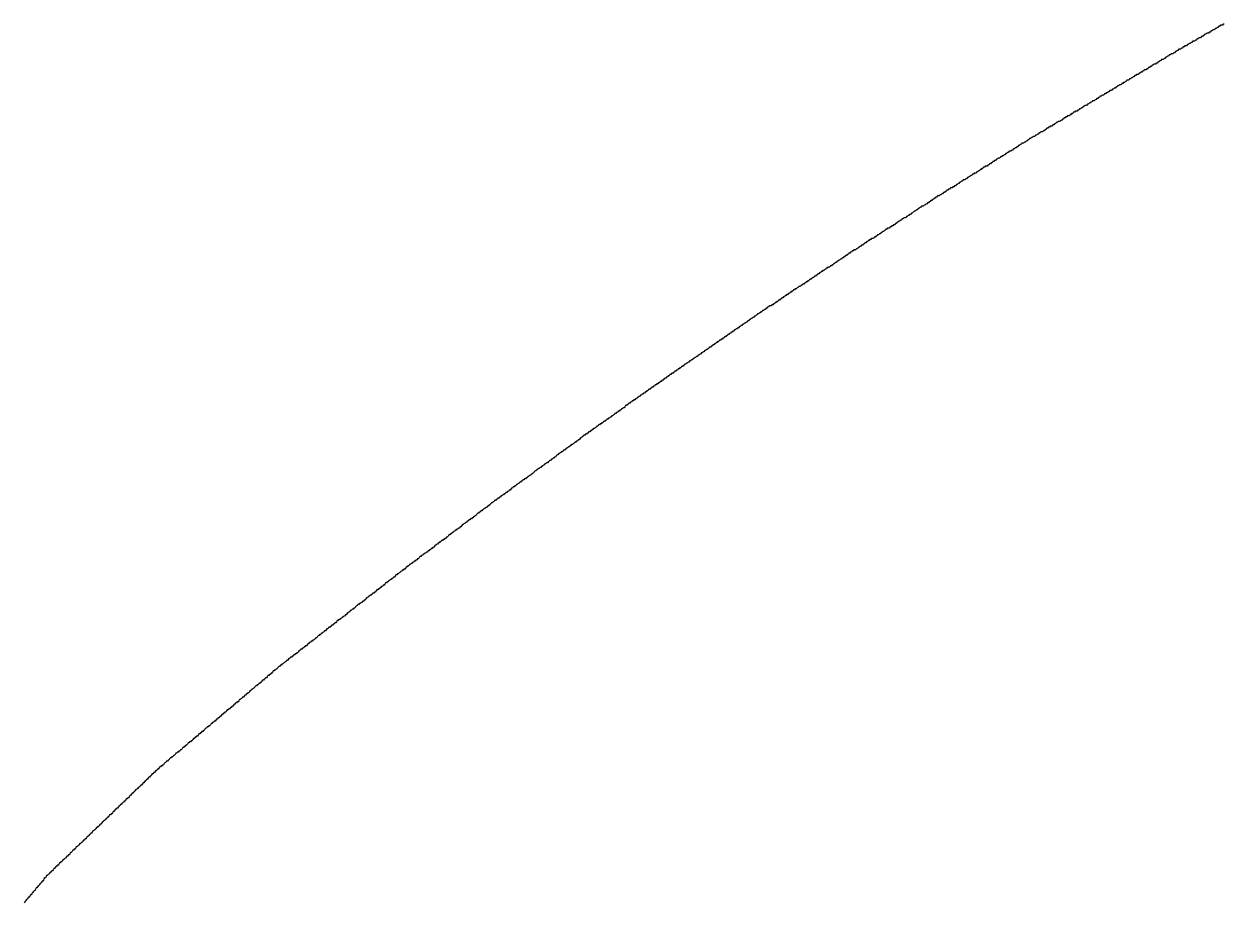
# Model space of a CAD drawing. Header units: millimetres. Extents: x 41 to 1041, y 1148 to 1248.
# Drawn here: x 68.26 to 78.84, y 1167.64 to 1175.39 of the extents above; entities that cross this region are included whole.
import ezdxf

# ---------------------------------------------------------------- set-up
doc = ezdxf.new("R2010")
doc.units = ezdxf.units.MM

msp = doc.modelspace()

# ---------------------------------------------------------------- linework, layer by layer
at = {"color": 3}
msp.add_polyline3d([(78.843, 1175.388, 0), (78.836, 1175.388, 0), (78.828, 1175.378, 0), (78.82, 1175.378, 0), (78.813, 1175.378, 0), (78.805, 1175.368, 0), (78.797, 1175.368, 0), (78.789, 1175.358, 0), (78.782, 1175.358, 0), (78.774, 1175.348, 0), (78.766, 1175.348, 0), (78.759, 1175.338, 0), (78.751, 1175.338, 0), (78.743, 1175.338, 0), (78.736, 1175.328, 0), (78.728, 1175.327, 0), (78.721, 1175.317, 0), (78.713, 1175.317, 0), (78.706, 1175.307, 0), (78.698, 1175.307, 0), (78.69, 1175.307, 0), (78.683, 1175.297, 0), (78.675, 1175.297, 0), (78.667, 1175.287, 0), (78.659, 1175.287, 0), (78.652, 1175.277, 0), (78.644, 1175.277, 0), (78.636, 1175.267, 0), (78.629, 1175.267, 0), (78.621, 1175.267, 0), (78.613, 1175.257, 0), (78.605, 1175.257, 0), (78.598, 1175.247, 0), (78.59, 1175.247, 0), (78.582, 1175.236, 0), (78.575, 1175.236, 0), (78.567, 1175.236, 0), (78.559, 1175.226, 0), (78.552, 1175.226, 0), (78.544, 1175.216, 0), (78.536, 1175.216, 0), (78.528, 1175.206, 0), (78.521, 1175.206, 0), (78.513, 1175.196, 0), (78.505, 1175.196, 0), (78.498, 1175.196, 0), (78.49, 1175.186, 0), (78.482, 1175.186, 0), (78.475, 1175.176, 0), (78.468, 1175.176, 0), (78.46, 1175.166, 0), (78.452, 1175.166, 0), (78.445, 1175.166, 0), (78.437, 1175.155, 0), (78.429, 1175.155, 0), (78.421, 1175.145, 0), (78.414, 1175.145, 0), (78.406, 1175.135, 0), (78.399, 1175.135, 0), (78.391, 1175.125, 0), (78.383, 1175.125, 0), (78.376, 1175.125, 0), (78.368, 1175.115, 0), (78.36, 1175.115, 0), (78.353, 1175.105, 0), (78.345, 1175.105, 0), (78.337, 1175.095, 0), (78.33, 1175.095, 0), (78.322, 1175.085, 0), (78.315, 1175.085, 0), (78.307, 1175.075, 0), (78.299, 1175.075, 0), (78.292, 1175.074, 0), (78.284, 1175.064, 0), (78.276, 1175.064, 0), (78.269, 1175.054, 0), (78.261, 1175.054, 0), (78.253, 1175.044, 0), (78.246, 1175.044, 0), (78.238, 1175.034, 0), (78.231, 1175.034, 0), (78.223, 1175.034, 0), (78.216, 1175.024, 0), (78.209, 1175.024, 0), (78.201, 1175.014, 0), (78.193, 1175.014, 0), (78.186, 1175.004, 0), (78.178, 1175.004, 0), (78.171, 1174.994, 0), (78.163, 1174.994, 0), (78.155, 1174.984, 0), (78.148, 1174.983, 0), (78.14, 1174.983, 0), (78.132, 1174.973, 0), (78.125, 1174.973, 0), (78.117, 1174.963, 0), (78.109, 1174.963, 0), (78.102, 1174.953, 0), (78.094, 1174.953, 0), (78.087, 1174.943, 0), (78.079, 1174.943, 0), (78.071, 1174.943, 0), (78.064, 1174.933, 0), (78.056, 1174.933, 0), (78.048, 1174.923, 0), (78.041, 1174.923, 0), (78.033, 1174.913, 0), (78.026, 1174.913, 0), (78.018, 1174.903, 0), (78.01, 1174.903, 0), (78.003, 1174.893, 0), (77.995, 1174.892, 0), (77.987, 1174.892, 0), (77.981, 1174.882, 0), (77.973, 1174.882, 0), (77.965, 1174.872, 0), (77.958, 1174.872, 0), (77.95, 1174.862, 0), (77.943, 1174.862, 0), (77.935, 1174.852, 0), (77.927, 1174.852, 0), (77.92, 1174.852, 0), (77.912, 1174.842, 0), (77.904, 1174.842, 0), (77.897, 1174.832, 0), (77.889, 1174.832, 0), (77.882, 1174.822, 0), (77.874, 1174.822, 0), (77.866, 1174.812, 0), (77.859, 1174.812, 0), (77.851, 1174.801, 0), (77.843, 1174.801, 0), (77.836, 1174.801, 0), (77.828, 1174.791, 0), (77.82, 1174.791, 0), (77.813, 1174.781, 0), (77.805, 1174.781, 0), (77.798, 1174.771, 0), (77.79, 1174.771, 0), (77.782, 1174.761, 0), (77.775, 1174.761, 0), (77.767, 1174.761, 0), (77.759, 1174.751, 0), (77.752, 1174.751, 0), (77.744, 1174.741, 0), (77.737, 1174.741, 0), (77.73, 1174.731, 0), (77.722, 1174.731, 0), (77.715, 1174.721, 0), (77.707, 1174.72, 0), (77.699, 1174.71, 0), (77.692, 1174.71, 0), (77.684, 1174.71, 0), (77.676, 1174.7, 0), (77.669, 1174.7, 0), (77.661, 1174.69, 0), (77.654, 1174.69, 0), (77.646, 1174.68, 0), (77.638, 1174.68, 0), (77.631, 1174.67, 0), (77.623, 1174.67, 0), (77.615, 1174.67, 0), (77.608, 1174.66, 0), (77.6, 1174.66, 0), (77.592, 1174.65, 0), (77.585, 1174.65, 0), (77.577, 1174.64, 0), (77.57, 1174.64, 0), (77.562, 1174.629, 0), (77.554, 1174.629, 0), (77.547, 1174.619, 0), (77.539, 1174.619, 0), (77.531, 1174.619, 0), (77.524, 1174.609, 0), (77.516, 1174.609, 0), (77.509, 1174.599, 0), (77.501, 1174.599, 0), (77.494, 1174.589, 0), (77.487, 1174.589, 0), (77.479, 1174.579, 0), (77.471, 1174.579, 0), (77.464, 1174.579, 0), (77.456, 1174.569, 0), (77.448, 1174.569, 0), (77.441, 1174.559, 0), (77.433, 1174.559, 0), (77.426, 1174.549, 0), (77.418, 1174.549, 0), (77.41, 1174.538, 0), (77.403, 1174.538, 0), (77.395, 1174.528, 0), (77.387, 1174.528, 0), (77.38, 1174.528, 0), (77.372, 1174.518, 0), (77.364, 1174.518, 0), (77.357, 1174.508, 0), (77.349, 1174.508, 0), (77.342, 1174.498, 0), (77.334, 1174.498, 0), (77.326, 1174.488, 0), (77.319, 1174.488, 0), (77.311, 1174.488, 0), (77.303, 1174.478, 0), (77.296, 1174.478, 0), (77.288, 1174.468, 0), (77.281, 1174.468, 0), (77.273, 1174.458, 0), (77.265, 1174.457, 0), (77.258, 1174.447, 0), (77.25, 1174.447, 0), (77.243, 1174.437, 0), (77.236, 1174.437, 0), (77.228, 1174.437, 0), (77.22, 1174.427, 0), (77.213, 1174.427, 0), (77.205, 1174.417, 0), (77.198, 1174.417, 0), (77.19, 1174.407, 0), (77.182, 1174.407, 0), (77.175, 1174.397, 0), (77.167, 1174.397, 0), (77.159, 1174.397, 0), (77.152, 1174.387, 0), (77.144, 1174.387, 0), (77.137, 1174.377, 0), (77.129, 1174.377, 0), (77.121, 1174.366, 0), (77.114, 1174.366, 0), (77.106, 1174.356, 0), (77.099, 1174.356, 0), (77.091, 1174.346, 0), (77.084, 1174.346, 0), (77.076, 1174.336, 0), (77.069, 1174.336, 0), (77.061, 1174.336, 0), (77.053, 1174.326, 0), (77.046, 1174.326, 0), (77.038, 1174.316, 0), (77.031, 1174.316, 0), (77.023, 1174.306, 0), (77.016, 1174.306, 0), (77.009, 1174.296, 0), (77.002, 1174.296, 0), (76.994, 1174.286, 0), (76.987, 1174.286, 0), (76.979, 1174.275, 0), (76.971, 1174.275, 0), (76.964, 1174.265, 0), (76.956, 1174.265, 0), (76.949, 1174.265, 0), (76.941, 1174.255, 0), (76.934, 1174.255, 0), (76.926, 1174.245, 0), (76.919, 1174.245, 0), (76.911, 1174.235, 0), (76.903, 1174.235, 0), (76.896, 1174.225, 0), (76.888, 1174.225, 0), (76.881, 1174.215, 0), (76.873, 1174.215, 0), (76.866, 1174.205, 0), (76.858, 1174.205, 0), (76.851, 1174.205, 0), (76.843, 1174.195, 0), (76.836, 1174.195, 0), (76.828, 1174.184, 0), (76.82, 1174.184, 0), (76.813, 1174.174, 0), (76.805, 1174.174, 0), (76.798, 1174.164, 0), (76.79, 1174.164, 0), (76.783, 1174.154, 0), (76.775, 1174.154, 0), (76.769, 1174.144, 0), (76.761, 1174.144, 0), (76.754, 1174.134, 0), (76.746, 1174.134, 0), (76.738, 1174.134, 0), (76.731, 1174.124, 0), (76.723, 1174.124, 0), (76.716, 1174.114, 0), (76.708, 1174.114, 0), (76.701, 1174.104, 0), (76.693, 1174.104, 0), (76.686, 1174.093, 0), (76.678, 1174.093, 0), (76.67, 1174.083, 0), (76.663, 1174.083, 0), (76.655, 1174.073, 0), (76.648, 1174.073, 0), (76.64, 1174.073, 0), (76.633, 1174.063, 0), (76.625, 1174.063, 0), (76.618, 1174.053, 0), (76.61, 1174.053, 0), (76.603, 1174.043, 0), (76.595, 1174.043, 0), (76.587, 1174.033, 0), (76.58, 1174.033, 0), (76.572, 1174.023, 0), (76.565, 1174.023, 0), (76.557, 1174.013, 0), (76.55, 1174.013, 0), (76.542, 1174.013, 0), (76.535, 1174.002, 0), (76.527, 1174.002, 0), (76.52, 1173.992, 0), (76.513, 1173.992, 0), (76.505, 1173.982, 0), (76.498, 1173.982, 0), (76.49, 1173.972, 0), (76.483, 1173.972, 0), (76.475, 1173.962, 0), (76.468, 1173.962, 0), (76.46, 1173.952, 0), (76.453, 1173.952, 0), (76.445, 1173.942, 0), (76.437, 1173.942, 0), (76.43, 1173.942, 0), (76.422, 1173.932, 0), (76.415, 1173.932, 0), (76.407, 1173.922, 0), (76.4, 1173.922, 0), (76.392, 1173.911, 0), (76.385, 1173.911, 0), (76.377, 1173.901, 0), (76.369, 1173.901, 0), (76.362, 1173.891, 0), (76.354, 1173.891, 0), (76.347, 1173.881, 0), (76.339, 1173.881, 0), (76.332, 1173.871, 0), (76.324, 1173.871, 0), (76.317, 1173.871, 0), (76.309, 1173.861, 0), (76.302, 1173.861, 0), (76.295, 1173.851, 0), (76.288, 1173.851, 0), (76.28, 1173.841, 0), (76.273, 1173.841, 0), (76.266, 1173.831, 0), (76.258, 1173.831, 0), (76.251, 1173.821, 0), (76.243, 1173.82, 0), (76.236, 1173.81, 0), (76.228, 1173.81, 0), (76.221, 1173.8, 0), (76.213, 1173.8, 0), (76.206, 1173.79, 0), (76.198, 1173.79, 0), (76.191, 1173.78, 0), (76.183, 1173.78, 0), (76.176, 1173.78, 0), (76.168, 1173.77, 0), (76.161, 1173.77, 0), (76.153, 1173.76, 0), (76.146, 1173.76, 0), (76.138, 1173.75, 0), (76.131, 1173.75, 0), (76.123, 1173.74, 0), (76.116, 1173.74, 0), (76.108, 1173.73, 0), (76.101, 1173.729, 0), (76.093, 1173.719, 0), (76.086, 1173.719, 0), (76.078, 1173.709, 0), (76.071, 1173.709, 0), (76.065, 1173.699, 0), (76.057, 1173.699, 0), (76.05, 1173.689, 0), (76.042, 1173.689, 0), (76.035, 1173.679, 0), (76.027, 1173.679, 0), (76.02, 1173.679, 0), (76.012, 1173.669, 0), (76.005, 1173.669, 0), (75.997, 1173.659, 0), (75.99, 1173.659, 0), (75.982, 1173.649, 0), (75.975, 1173.649, 0), (75.967, 1173.639, 0), (75.96, 1173.639, 0), (75.952, 1173.628, 0), (75.945, 1173.628, 0), (75.937, 1173.618, 0), (75.93, 1173.618, 0), (75.922, 1173.608, 0), (75.915, 1173.608, 0), (75.907, 1173.598, 0), (75.9, 1173.598, 0), (75.892, 1173.588, 0), (75.885, 1173.588, 0), (75.877, 1173.588, 0), (75.87, 1173.578, 0), (75.862, 1173.578, 0), (75.855, 1173.568, 0), (75.848, 1173.568, 0), (75.841, 1173.558, 0), (75.834, 1173.558, 0), (75.826, 1173.548, 0), (75.819, 1173.548, 0), (75.811, 1173.537, 0), (75.804, 1173.537, 0), (75.796, 1173.527, 0), (75.789, 1173.527, 0), (75.781, 1173.517, 0), (75.774, 1173.517, 0), (75.766, 1173.507, 0), (75.759, 1173.507, 0), (75.751, 1173.497, 0), (75.744, 1173.497, 0), (75.736, 1173.497, 0), (75.729, 1173.487, 0), (75.721, 1173.487, 0), (75.714, 1173.477, 0), (75.706, 1173.477, 0), (75.699, 1173.467, 0), (75.691, 1173.467, 0), (75.684, 1173.457, 0), (75.676, 1173.457, 0), (75.669, 1173.447, 0), (75.661, 1173.446, 0), (75.654, 1173.436, 0), (75.646, 1173.436, 0), (75.639, 1173.426, 0), (75.632, 1173.426, 0), (75.624, 1173.416, 0), (75.617, 1173.416, 0), (75.61, 1173.406, 0), (75.603, 1173.406, 0), (75.595, 1173.396, 0), (75.588, 1173.396, 0), (75.58, 1173.396, 0), (75.573, 1173.386, 0), (75.565, 1173.386, 0), (75.558, 1173.376, 0), (75.55, 1173.376, 0), (75.543, 1173.366, 0), (75.536, 1173.366, 0), (75.528, 1173.356, 0), (75.521, 1173.356, 0), (75.513, 1173.345, 0), (75.506, 1173.345, 0), (75.498, 1173.335, 0), (75.491, 1173.335, 0), (75.484, 1173.325, 0), (75.476, 1173.325, 0), (75.469, 1173.315, 0), (75.461, 1173.315, 0), (75.454, 1173.305, 0), (75.447, 1173.305, 0), (75.439, 1173.295, 0), (75.432, 1173.295, 0), (75.424, 1173.285, 0), (75.417, 1173.285, 0), (75.41, 1173.275, 0), (75.402, 1173.275, 0), (75.396, 1173.265, 0), (75.388, 1173.265, 0), (75.381, 1173.255, 0), (75.373, 1173.254, 0), (75.366, 1173.244, 0), (75.359, 1173.244, 0), (75.351, 1173.244, 0), (75.344, 1173.234, 0), (75.336, 1173.234, 0), (75.329, 1173.224, 0), (75.322, 1173.224, 0), (75.314, 1173.214, 0), (75.307, 1173.214, 0), (75.299, 1173.204, 0), (75.292, 1173.204, 0), (75.284, 1173.194, 0), (75.277, 1173.194, 0), (75.27, 1173.184, 0), (75.262, 1173.184, 0), (75.255, 1173.174, 0), (75.247, 1173.174, 0), (75.24, 1173.164, 0), (75.233, 1173.164, 0), (75.225, 1173.153, 0), (75.218, 1173.153, 0), (75.21, 1173.143, 0), (75.203, 1173.143, 0), (75.196, 1173.133, 0), (75.188, 1173.133, 0), (75.181, 1173.123, 0), (75.173, 1173.123, 0), (75.167, 1173.113, 0), (75.159, 1173.113, 0), (75.152, 1173.103, 0), (75.145, 1173.103, 0), (75.137, 1173.093, 0), (75.13, 1173.093, 0), (75.122, 1173.083, 0), (75.115, 1173.083, 0), (75.108, 1173.073, 0), (75.1, 1173.073, 0), (75.093, 1173.073, 0), (75.085, 1173.063, 0), (75.078, 1173.062, 0), (75.071, 1173.052, 0), (75.063, 1173.052, 0), (75.056, 1173.042, 0), (75.048, 1173.042, 0), (75.041, 1173.032, 0), (75.033, 1173.032, 0), (75.026, 1173.022, 0), (75.019, 1173.022, 0), (75.011, 1173.012, 0), (75.004, 1173.012, 0), (74.996, 1173.002, 0), (74.989, 1173.002, 0), (74.982, 1172.992, 0), (74.974, 1172.992, 0), (74.967, 1172.982, 0), (74.959, 1172.982, 0), (74.953, 1172.972, 0), (74.945, 1172.972, 0), (74.938, 1172.962, 0), (74.931, 1172.961, 0), (74.923, 1172.951, 0), (74.916, 1172.951, 0), (74.908, 1172.941, 0), (74.901, 1172.941, 0), (74.894, 1172.931, 0), (74.886, 1172.931, 0), (74.879, 1172.921, 0), (74.871, 1172.921, 0), (74.864, 1172.911, 0), (74.857, 1172.911, 0), (74.849, 1172.901, 0), (74.842, 1172.901, 0), (74.834, 1172.901, 0), (74.827, 1172.891, 0), (74.819, 1172.891, 0), (74.812, 1172.881, 0), (74.805, 1172.881, 0), (74.797, 1172.871, 0), (74.79, 1172.871, 0), (74.782, 1172.86, 0), (74.775, 1172.86, 0), (74.768, 1172.85, 0), (74.76, 1172.85, 0), (74.753, 1172.84, 0), (74.746, 1172.84, 0), (74.738, 1172.83, 0), (74.731, 1172.83, 0), (74.725, 1172.82, 0), (74.717, 1172.82, 0), (74.71, 1172.81, 0), (74.703, 1172.81, 0), (74.695, 1172.8, 0), (74.688, 1172.8, 0), (74.681, 1172.79, 0), (74.673, 1172.79, 0), (74.666, 1172.78, 0), (74.659, 1172.78, 0), (74.651, 1172.77, 0), (74.644, 1172.77, 0), (74.637, 1172.759, 0), (74.629, 1172.759, 0), (74.622, 1172.749, 0), (74.615, 1172.749, 0), (74.607, 1172.739, 0), (74.6, 1172.739, 0), (74.593, 1172.729, 0), (74.585, 1172.729, 0), (74.578, 1172.719, 0), (74.571, 1172.719, 0), (74.563, 1172.709, 0), (74.556, 1172.709, 0), (74.549, 1172.699, 0), (74.541, 1172.699, 0), (74.534, 1172.689, 0), (74.527, 1172.689, 0), (74.519, 1172.679, 0), (74.512, 1172.679, 0), (74.506, 1172.669, 0), (74.498, 1172.669, 0), (74.491, 1172.658, 0), (74.484, 1172.658, 0), (74.476, 1172.648, 0), (74.469, 1172.648, 0), (74.462, 1172.638, 0), (74.454, 1172.638, 0), (74.447, 1172.628, 0), (74.44, 1172.628, 0), (74.432, 1172.618, 0), (74.425, 1172.618, 0), (74.418, 1172.608, 0), (74.41, 1172.608, 0), (74.403, 1172.598, 0), (74.396, 1172.598, 0), (74.388, 1172.588, 0), (74.381, 1172.588, 0), (74.373, 1172.578, 0), (74.366, 1172.578, 0), (74.359, 1172.568, 0), (74.351, 1172.568, 0), (74.344, 1172.557, 0), (74.337, 1172.557, 0), (74.329, 1172.547, 0), (74.322, 1172.547, 0), (74.315, 1172.537, 0), (74.307, 1172.537, 0), (74.301, 1172.527, 0), (74.294, 1172.527, 0), (74.286, 1172.517, 0), (74.279, 1172.517, 0), (74.272, 1172.507, 0), (74.264, 1172.507, 0), (74.257, 1172.497, 0), (74.25, 1172.497, 0), (74.242, 1172.487, 0), (74.235, 1172.487, 0), (74.228, 1172.477, 0), (74.22, 1172.477, 0), (74.213, 1172.467, 0), (74.206, 1172.467, 0), (74.198, 1172.456, 0), (74.191, 1172.456, 0), (74.184, 1172.446, 0), (74.176, 1172.446, 0), (74.169, 1172.436, 0), (74.162, 1172.436, 0), (74.154, 1172.426, 0), (74.147, 1172.426, 0), (74.14, 1172.416, 0), (74.132, 1172.416, 0), (74.125, 1172.406, 0), (74.118, 1172.406, 0), (74.11, 1172.396, 0), (74.103, 1172.396, 0), (74.096, 1172.386, 0), (74.088, 1172.386, 0), (74.082, 1172.376, 0), (74.075, 1172.376, 0), (74.067, 1172.366, 0), (74.06, 1172.366, 0), (74.053, 1172.355, 0), (74.045, 1172.355, 0), (74.038, 1172.345, 0), (74.031, 1172.345, 0), (74.023, 1172.335, 0), (74.016, 1172.335, 0), (74.009, 1172.325, 0), (74.001, 1172.325, 0), (73.994, 1172.315, 0), (73.987, 1172.315, 0), (73.979, 1172.305, 0), (73.972, 1172.305, 0), (73.965, 1172.295, 0), (73.958, 1172.295, 0), (73.95, 1172.285, 0), (73.943, 1172.285, 0), (73.936, 1172.275, 0), (73.929, 1172.275, 0), (73.921, 1172.265, 0), (73.914, 1172.265, 0), (73.907, 1172.254, 0), (73.9, 1172.254, 0), (73.892, 1172.244, 0), (73.885, 1172.244, 0), (73.879, 1172.234, 0), (73.872, 1172.234, 0), (73.864, 1172.224, 0), (73.857, 1172.224, 0), (73.85, 1172.214, 0), (73.842, 1172.214, 0), (73.835, 1172.204, 0), (73.828, 1172.204, 0), (73.821, 1172.194, 0), (73.813, 1172.194, 0), (73.806, 1172.184, 0), (73.799, 1172.184, 0), (73.792, 1172.174, 0), (73.784, 1172.174, 0), (73.777, 1172.164, 0), (73.77, 1172.164, 0), (73.763, 1172.153, 0), (73.755, 1172.153, 0), (73.748, 1172.143, 0), (73.741, 1172.143, 0), (73.734, 1172.133, 0), (73.726, 1172.133, 0), (73.719, 1172.123, 0), (73.712, 1172.123, 0), (73.704, 1172.113, 0), (73.697, 1172.113, 0), (73.69, 1172.103, 0), (73.683, 1172.103, 0), (73.675, 1172.093, 0), (73.668, 1172.093, 0), (73.662, 1172.083, 0), (73.655, 1172.083, 0), (73.647, 1172.073, 0), (73.64, 1172.073, 0), (73.633, 1172.063, 0), (73.626, 1172.063, 0), (73.618, 1172.052, 0), (73.611, 1172.052, 0), (73.604, 1172.042, 0), (73.596, 1172.042, 0), (73.589, 1172.032, 0), (73.582, 1172.032, 0), (73.575, 1172.022, 0), (73.567, 1172.022, 0), (73.56, 1172.012, 0), (73.553, 1172.002, 0), (73.546, 1172.002, 0), (73.538, 1171.992, 0), (73.531, 1171.992, 0), (73.524, 1171.982, 0), (73.517, 1171.982, 0), (73.509, 1171.972, 0), (73.502, 1171.972, 0), (73.495, 1171.962, 0), (73.488, 1171.962, 0), (73.48, 1171.952, 0), (73.473, 1171.951, 0), (73.467, 1171.941, 0), (73.459, 1171.941, 0), (73.452, 1171.931, 0), (73.445, 1171.931, 0), (73.438, 1171.921, 0), (73.43, 1171.921, 0), (73.423, 1171.911, 0), (73.416, 1171.911, 0), (73.409, 1171.901, 0), (73.401, 1171.901, 0), (73.394, 1171.891, 0), (73.387, 1171.891, 0), (73.38, 1171.881, 0), (73.372, 1171.881, 0), (73.365, 1171.871, 0), (73.358, 1171.871, 0), (73.35, 1171.861, 0), (73.343, 1171.861, 0), (73.336, 1171.851, 0), (73.329, 1171.851, 0), (73.321, 1171.84, 0), (73.314, 1171.84, 0), (73.307, 1171.83, 0), (73.3, 1171.83, 0), (73.292, 1171.82, 0), (73.285, 1171.82, 0), (73.278, 1171.81, 0), (73.271, 1171.81, 0), (73.263, 1171.8, 0), (73.256, 1171.8, 0), (73.25, 1171.79, 0), (73.243, 1171.79, 0), (73.235, 1171.78, 0), (73.228, 1171.78, 0), (73.221, 1171.77, 0), (73.214, 1171.77, 0), (73.206, 1171.76, 0), (73.199, 1171.76, 0), (73.192, 1171.75, 0), (73.185, 1171.75, 0), (73.178, 1171.739, 0), (73.17, 1171.739, 0), (73.163, 1171.729, 0), (73.156, 1171.719, 0), (73.149, 1171.719, 0), (73.142, 1171.709, 0), (73.134, 1171.709, 0), (73.127, 1171.699, 0), (73.12, 1171.699, 0), (73.113, 1171.689, 0), (73.106, 1171.689, 0), (73.098, 1171.679, 0), (73.091, 1171.679, 0), (73.084, 1171.669, 0), (73.077, 1171.669, 0), (73.07, 1171.659, 0), (73.063, 1171.659, 0), (73.055, 1171.649, 0), (73.048, 1171.649, 0), (73.042, 1171.639, 0), (73.035, 1171.638, 0), (73.028, 1171.628, 0), (73.02, 1171.628, 0), (73.013, 1171.618, 0), (73.006, 1171.618, 0), (72.999, 1171.608, 0), (72.992, 1171.608, 0), (72.984, 1171.598, 0), (72.977, 1171.598, 0), (72.97, 1171.588, 0), (72.963, 1171.588, 0), (72.956, 1171.578, 0), (72.948, 1171.568, 0), (72.941, 1171.568, 0), (72.934, 1171.558, 0), (72.927, 1171.558, 0), (72.92, 1171.548, 0), (72.913, 1171.548, 0), (72.905, 1171.538, 0), (72.898, 1171.538, 0), (72.891, 1171.528, 0), (72.884, 1171.527, 0), (72.877, 1171.517, 0), (72.869, 1171.517, 0), (72.862, 1171.507, 0), (72.855, 1171.507, 0), (72.849, 1171.497, 0), (72.842, 1171.497, 0), (72.834, 1171.487, 0), (72.827, 1171.487, 0), (72.82, 1171.477, 0), (72.813, 1171.477, 0), (72.806, 1171.467, 0), (72.798, 1171.467, 0), (72.791, 1171.457, 0), (72.784, 1171.457, 0), (72.777, 1171.447, 0), (72.77, 1171.447, 0), (72.762, 1171.437, 0), (72.755, 1171.427, 0), (72.748, 1171.427, 0), (72.741, 1171.416, 0), (72.734, 1171.416, 0), (72.727, 1171.406, 0), (72.719, 1171.406, 0), (72.712, 1171.396, 0), (72.705, 1171.396, 0), (72.698, 1171.386, 0), (72.691, 1171.386, 0), (72.683, 1171.376, 0), (72.676, 1171.376, 0), (72.669, 1171.366, 0), (72.662, 1171.366, 0), (72.655, 1171.356, 0), (72.647, 1171.356, 0), (72.641, 1171.346, 0), (72.634, 1171.346, 0), (72.627, 1171.336, 0), (72.62, 1171.336, 0), (72.612, 1171.326, 0), (72.605, 1171.326, 0), (72.598, 1171.315, 0), (72.591, 1171.315, 0), (72.584, 1171.305, 0), (72.576, 1171.305, 0), (72.569, 1171.295, 0), (72.562, 1171.295, 0), (72.555, 1171.285, 0), (72.548, 1171.275, 0), (72.541, 1171.275, 0), (72.533, 1171.265, 0), (72.526, 1171.265, 0), (72.519, 1171.255, 0), (72.512, 1171.255, 0), (72.505, 1171.245, 0), (72.497, 1171.245, 0), (72.49, 1171.235, 0), (72.483, 1171.235, 0), (72.476, 1171.225, 0), (72.469, 1171.225, 0), (72.461, 1171.215, 0), (72.454, 1171.215, 0), (72.448, 1171.204, 0), (72.441, 1171.204, 0), (72.434, 1171.194, 0), (72.426, 1171.194, 0), (72.419, 1171.184, 0), (72.412, 1171.184, 0), (72.405, 1171.174, 0), (72.398, 1171.174, 0), (72.391, 1171.164, 0), (72.384, 1171.164, 0), (72.376, 1171.154, 0), (72.369, 1171.144, 0), (72.362, 1171.144, 0), (72.355, 1171.134, 0), (72.348, 1171.134, 0), (72.341, 1171.124, 0), (72.334, 1171.124, 0), (72.327, 1171.114, 0), (72.32, 1171.114, 0), (72.312, 1171.104, 0), (72.305, 1171.103, 0), (72.298, 1171.093, 0), (72.291, 1171.093, 0), (72.284, 1171.083, 0), (72.277, 1171.083, 0), (72.27, 1171.073, 0), (72.263, 1171.073, 0), (72.256, 1171.063, 0), (72.249, 1171.053, 0), (72.242, 1171.053, 0), (72.235, 1171.043, 0), (72.228, 1171.043, 0), (72.221, 1171.033, 0), (72.214, 1171.033, 0), (72.207, 1171.023, 0), (72.2, 1171.023, 0), (72.193, 1171.013, 0), (72.185, 1171.013, 0), (72.178, 1171.003, 0), (72.171, 1171.003, 0), (72.164, 1170.993, 0), (72.157, 1170.992, 0), (72.15, 1170.982, 0), (72.143, 1170.982, 0), (72.136, 1170.972, 0), (72.129, 1170.972, 0), (72.121, 1170.962, 0), (72.114, 1170.952, 0), (72.107, 1170.952, 0), (72.1, 1170.942, 0), (72.093, 1170.942, 0), (72.086, 1170.932, 0), (72.079, 1170.932, 0), (72.072, 1170.922, 0), (72.065, 1170.922, 0), (72.058, 1170.912, 0), (72.051, 1170.912, 0), (72.044, 1170.902, 0), (72.037, 1170.902, 0), (72.03, 1170.892, 0), (72.023, 1170.892, 0), (72.016, 1170.882, 0), (72.009, 1170.881, 0), (72.002, 1170.871, 0), (71.994, 1170.861, 0), (71.987, 1170.861, 0), (71.98, 1170.851, 0), (71.973, 1170.851, 0), (71.966, 1170.841, 0), (71.959, 1170.841, 0), (71.952, 1170.831, 0), (71.945, 1170.831, 0), (71.937, 1170.821, 0), (71.93, 1170.821, 0), (71.923, 1170.811, 0), (71.916, 1170.811, 0), (71.909, 1170.801, 0), (71.902, 1170.801, 0), (71.895, 1170.791, 0), (71.888, 1170.791, 0), (71.881, 1170.781, 0), (71.873, 1170.771, 0), (71.866, 1170.77, 0), (71.86, 1170.76, 0), (71.853, 1170.76, 0), (71.846, 1170.75, 0), (71.839, 1170.75, 0), (71.832, 1170.74, 0), (71.825, 1170.74, 0), (71.818, 1170.73, 0), (71.81, 1170.73, 0), (71.803, 1170.72, 0), (71.796, 1170.72, 0), (71.789, 1170.71, 0), (71.782, 1170.71, 0), (71.775, 1170.7, 0), (71.768, 1170.7, 0), (71.761, 1170.69, 0), (71.753, 1170.69, 0), (71.746, 1170.68, 0), (71.739, 1170.67, 0), (71.732, 1170.67, 0), (71.725, 1170.66, 0), (71.718, 1170.659, 0), (71.711, 1170.649, 0), (71.704, 1170.649, 0), (71.697, 1170.639, 0), (71.689, 1170.639, 0), (71.682, 1170.629, 0), (71.675, 1170.629, 0), (71.668, 1170.619, 0), (71.661, 1170.619, 0), (71.655, 1170.609, 0), (71.648, 1170.609, 0), (71.641, 1170.599, 0), (71.634, 1170.599, 0), (71.626, 1170.589, 0), (71.619, 1170.579, 0), (71.612, 1170.579, 0), (71.605, 1170.569, 0), (71.598, 1170.569, 0), (71.591, 1170.559, 0), (71.584, 1170.559, 0), (71.577, 1170.549, 0), (71.57, 1170.548, 0), (71.563, 1170.538, 0), (71.556, 1170.538, 0), (71.549, 1170.528, 0), (71.542, 1170.528, 0), (71.535, 1170.518, 0), (71.528, 1170.508, 0), (71.521, 1170.508, 0), (71.514, 1170.498, 0), (71.507, 1170.498, 0), (71.5, 1170.488, 0), (71.493, 1170.488, 0), (71.486, 1170.478, 0), (71.479, 1170.478, 0), (71.473, 1170.468, 0), (71.466, 1170.468, 0), (71.459, 1170.458, 0), (71.451, 1170.458, 0), (71.444, 1170.448, 0), (71.437, 1170.438, 0), (71.43, 1170.437, 0), (71.423, 1170.427, 0), (71.416, 1170.427, 0), (71.409, 1170.417, 0), (71.402, 1170.417, 0), (71.395, 1170.407, 0), (71.388, 1170.407, 0), (71.381, 1170.397, 0), (71.374, 1170.397, 0), (71.367, 1170.387, 0), (71.36, 1170.377, 0), (71.353, 1170.377, 0), (71.346, 1170.367, 0), (71.339, 1170.367, 0), (71.332, 1170.357, 0), (71.325, 1170.357, 0), (71.318, 1170.347, 0), (71.311, 1170.347, 0), (71.304, 1170.337, 0), (71.297, 1170.337, 0), (71.29, 1170.327, 0), (71.283, 1170.326, 0), (71.277, 1170.316, 0), (71.27, 1170.306, 0), (71.263, 1170.306, 0), (71.256, 1170.296, 0), (71.249, 1170.296, 0), (71.242, 1170.286, 0), (71.235, 1170.286, 0), (71.228, 1170.276, 0), (71.221, 1170.276, 0), (71.214, 1170.266, 0), (71.207, 1170.266, 0), (71.2, 1170.256, 0), (71.193, 1170.256, 0), (71.186, 1170.246, 0), (71.179, 1170.236, 0), (71.172, 1170.236, 0), (71.165, 1170.226, 0), (71.158, 1170.226, 0), (71.151, 1170.216, 0), (71.144, 1170.216, 0), (71.137, 1170.205, 0), (71.13, 1170.205, 0), (71.123, 1170.195, 0), (71.116, 1170.195, 0), (71.109, 1170.185, 0), (71.103, 1170.175, 0), (71.096, 1170.175, 0), (71.089, 1170.165, 0), (71.082, 1170.165, 0), (71.075, 1170.155, 0), (71.068, 1170.155, 0), (71.061, 1170.145, 0), (71.053, 1170.145, 0), (71.046, 1170.135, 0), (71.039, 1170.135, 0), (71.032, 1170.125, 0), (71.025, 1170.125, 0), (71.018, 1170.115, 0), (71.011, 1170.105, 0), (71.004, 1170.105, 0), (70.997, 1170.095, 0), (70.99, 1170.094, 0), (70.983, 1170.084, 0), (70.976, 1170.084, 0), (70.969, 1170.074, 0), (70.962, 1170.074, 0), (70.955, 1170.064, 0), (70.948, 1170.064, 0), (70.941, 1170.054, 0), (70.934, 1170.054, 0), (70.927, 1170.044, 0), (70.92, 1170.034, 0), (70.913, 1170.034, 0), (70.907, 1170.024, 0), (70.9, 1170.024, 0), (70.893, 1170.014, 0), (70.886, 1170.014, 0), (70.879, 1170.004, 0), (70.872, 1170.004, 0), (70.865, 1169.994, 0), (70.858, 1169.994, 0), (70.851, 1169.984, 0), (70.844, 1169.973, 0), (70.837, 1169.973, 0), (70.83, 1169.963, 0), (70.823, 1169.963, 0), (70.816, 1169.953, 0), (70.809, 1169.953, 0), (70.802, 1169.943, 0), (70.795, 1169.943, 0), (70.788, 1169.933, 0), (70.781, 1169.933, 0), (70.774, 1169.923, 0), (70.767, 1169.923, 0), (70.76, 1169.913, 0), (70.753, 1169.903, 0), (70.746, 1169.903, 0), (70.739, 1169.893, 0), (70.732, 1169.893, 0), (70.726, 1169.883, 0), (70.718, 1169.883, 0), (70.711, 1169.873, 0), (70.704, 1169.873, 0), (70.697, 1169.862, 0), (70.69, 1169.862, 0), (70.683, 1169.852, 0), (70.676, 1169.842, 0), (70.669, 1169.842, 0), (70.662, 1169.832, 0), (70.655, 1169.832, 0), (70.648, 1169.822, 0), (70.641, 1169.822, 0), (70.634, 1169.812, 0), (70.627, 1169.812, 0), (70.62, 1169.802, 0), (70.613, 1169.802, 0), (70.606, 1169.792, 0), (70.599, 1169.792, 0), (70.592, 1169.782, 0), (70.585, 1169.772, 0), (70.578, 1169.772, 0), (70.571, 1169.762, 0), (70.564, 1169.762, 0), (70.557, 1169.752, 0), (70.55, 1169.751, 0), (70.543, 1169.741, 0), (70.536, 1169.741, 0), (70.53, 1169.731, 0), (70.523, 1169.731, 0), (70.516, 1169.721, 0), (70.509, 1169.721, 0), (70.502, 1169.711, 0), (70.495, 1169.701, 0), (70.488, 1169.701, 0), (70.481, 1169.691, 0), (70.475, 1169.691, 0), (70.468, 1169.681, 0), (70.461, 1169.681, 0), (70.454, 1169.671, 0), (70.447, 1169.661, 0), (70.441, 1169.661, 0), (70.434, 1169.651, 0), (70.427, 1169.651, 0), (70.42, 1169.641, 0), (70.413, 1169.641, 0), (70.407, 1169.63, 0), (70.4, 1169.62, 0), (70.393, 1169.62, 0), (70.386, 1169.61, 0), (70.379, 1169.61, 0), (70.373, 1169.6, 0), (70.366, 1169.6, 0), (70.359, 1169.59, 0), (70.353, 1169.58, 0), (70.346, 1169.58, 0), (70.34, 1169.57, 0), (70.333, 1169.57, 0), (70.326, 1169.56, 0), (70.319, 1169.56, 0), (70.312, 1169.55, 0), (70.306, 1169.55, 0), (70.299, 1169.54, 0), (70.292, 1169.53, 0), (70.285, 1169.53, 0), (70.278, 1169.52, 0), (70.271, 1169.52, 0), (70.265, 1169.51, 0), (70.258, 1169.509, 0), (70.251, 1169.499, 0), (70.244, 1169.489, 0), (70.237, 1169.489, 0), (70.231, 1169.479, 0), (70.224, 1169.479, 0), (70.217, 1169.469, 0), (70.21, 1169.469, 0), (70.203, 1169.459, 0), (70.197, 1169.449, 0), (70.19, 1169.449, 0), (70.184, 1169.439, 0), (70.177, 1169.439, 0), (70.17, 1169.429, 0), (70.164, 1169.429, 0), (70.157, 1169.419, 0), (70.15, 1169.409, 0), (70.143, 1169.409, 0), (70.136, 1169.399, 0), (70.13, 1169.399, 0), (70.123, 1169.389, 0), (70.116, 1169.388, 0), (70.109, 1169.378, 0), (70.102, 1169.368, 0), (70.096, 1169.368, 0), (70.089, 1169.358, 0), (70.082, 1169.358, 0), (70.075, 1169.348, 0), (70.068, 1169.348, 0), (70.062, 1169.338, 0), (70.055, 1169.338, 0), (70.048, 1169.328, 0), (70.041, 1169.318, 0), (70.034, 1169.318, 0), (70.028, 1169.308, 0), (70.021, 1169.308, 0), (70.014, 1169.298, 0), (70.007, 1169.298, 0), (70.001, 1169.288, 0), (69.994, 1169.278, 0), (69.988, 1169.278, 0), (69.981, 1169.268, 0), (69.974, 1169.268, 0), (69.967, 1169.257, 0), (69.96, 1169.257, 0), (69.954, 1169.247, 0), (69.947, 1169.237, 0), (69.94, 1169.237, 0), (69.933, 1169.227, 0), (69.926, 1169.227, 0), (69.92, 1169.217, 0), (69.913, 1169.217, 0), (69.906, 1169.207, 0), (69.899, 1169.197, 0), (69.892, 1169.197, 0), (69.886, 1169.187, 0), (69.879, 1169.187, 0), (69.872, 1169.177, 0), (69.865, 1169.177, 0), (69.858, 1169.167, 0), (69.852, 1169.157, 0), (69.845, 1169.157, 0), (69.839, 1169.147, 0), (69.832, 1169.147, 0), (69.825, 1169.137, 0), (69.818, 1169.136, 0), (69.812, 1169.126, 0), (69.805, 1169.126, 0), (69.798, 1169.116, 0), (69.791, 1169.106, 0), (69.784, 1169.106, 0), (69.778, 1169.096, 0), (69.771, 1169.096, 0), (69.764, 1169.086, 0), (69.757, 1169.086, 0), (69.75, 1169.076, 0), (69.744, 1169.066, 0), (69.737, 1169.066, 0), (69.73, 1169.056, 0), (69.723, 1169.056, 0), (69.716, 1169.046, 0), (69.709, 1169.046, 0), (69.703, 1169.036, 0), (69.696, 1169.026, 0), (69.689, 1169.026, 0), (69.682, 1169.016, 0), (69.675, 1169.015, 0), (69.669, 1169.005, 0), (69.662, 1169.005, 0), (69.656, 1168.995, 0), (69.649, 1168.985, 0), (69.642, 1168.985, 0), (69.636, 1168.975, 0), (69.629, 1168.975, 0), (69.622, 1168.965, 0), (69.615, 1168.965, 0), (69.608, 1168.955, 0), (69.602, 1168.955, 0), (69.595, 1168.945, 0), (69.588, 1168.935, 0), (69.581, 1168.935, 0), (69.574, 1168.925, 0), (69.567, 1168.925, 0), (69.561, 1168.915, 0), (69.554, 1168.915, 0), (69.547, 1168.905, 0), (69.54, 1168.895, 0), (69.533, 1168.895, 0), (69.527, 1168.884, 0), (69.52, 1168.884, 0), (69.513, 1168.874, 0), (69.506, 1168.874, 0), (69.499, 1168.864, 0), (69.493, 1168.854, 0), (69.487, 1168.854, 0), (69.48, 1168.844, 0), (69.473, 1168.844, 0), (69.466, 1168.834, 0), (69.459, 1168.834, 0), (69.453, 1168.824, 0), (69.446, 1168.814, 0), (69.439, 1168.814, 0), (69.433, 1168.804, 0), (69.426, 1168.804, 0), (69.42, 1168.794, 0), (69.413, 1168.784, 0), (69.407, 1168.784, 0), (69.4, 1168.774, 0), (69.394, 1168.774, 0), (69.388, 1168.764, 0), (69.381, 1168.753, 0), (69.375, 1168.753, 0), (69.368, 1168.743, 0), (69.362, 1168.743, 0), (69.356, 1168.733, 0), (69.349, 1168.723, 0), (69.343, 1168.723, 0), (69.336, 1168.713, 0), (69.33, 1168.713, 0), (69.324, 1168.703, 0), (69.318, 1168.693, 0), (69.312, 1168.693, 0), (69.305, 1168.683, 0), (69.299, 1168.673, 0), (69.292, 1168.673, 0), (69.286, 1168.663, 0), (69.28, 1168.663, 0), (69.273, 1168.653, 0), (69.267, 1168.643, 0), (69.26, 1168.643, 0), (69.254, 1168.633, 0), (69.247, 1168.633, 0), (69.241, 1168.623, 0), (69.235, 1168.612, 0), (69.228, 1168.612, 0), (69.222, 1168.602, 0), (69.215, 1168.602, 0), (69.209, 1168.592, 0), (69.202, 1168.582, 0), (69.196, 1168.582, 0), (69.19, 1168.572, 0), (69.183, 1168.562, 0), (69.177, 1168.562, 0), (69.171, 1168.552, 0), (69.165, 1168.552, 0), (69.159, 1168.542, 0), (69.152, 1168.532, 0), (69.146, 1168.532, 0), (69.139, 1168.522, 0), (69.133, 1168.522, 0), (69.126, 1168.512, 0), (69.12, 1168.502, 0), (69.114, 1168.502, 0), (69.107, 1168.492, 0), (69.101, 1168.492, 0), (69.094, 1168.481, 0), (69.088, 1168.471, 0), (69.081, 1168.471, 0), (69.075, 1168.461, 0), (69.069, 1168.461, 0), (69.062, 1168.451, 0), (69.056, 1168.441, 0), (69.049, 1168.441, 0), (69.043, 1168.431, 0), (69.036, 1168.421, 0), (69.03, 1168.421, 0), (69.025, 1168.411, 0), (69.018, 1168.411, 0), (69.012, 1168.401, 0), (69.005, 1168.391, 0), (68.999, 1168.391, 0), (68.993, 1168.381, 0), (68.986, 1168.381, 0), (68.98, 1168.371, 0), (68.973, 1168.361, 0), (68.967, 1168.361, 0), (68.96, 1168.351, 0), (68.954, 1168.351, 0), (68.948, 1168.34, 0), (68.941, 1168.33, 0), (68.935, 1168.33, 0), (68.928, 1168.32, 0), (68.922, 1168.31, 0), (68.915, 1168.31, 0), (68.909, 1168.3, 0), (68.903, 1168.3, 0), (68.896, 1168.29, 0), (68.89, 1168.28, 0), (68.883, 1168.28, 0), (68.877, 1168.27, 0), (68.87, 1168.27, 0), (68.865, 1168.26, 0), (68.859, 1168.25, 0), (68.852, 1168.25, 0), (68.846, 1168.24, 0), (68.839, 1168.24, 0), (68.833, 1168.23, 0), (68.826, 1168.22, 0), (68.82, 1168.22, 0), (68.814, 1168.21, 0), (68.807, 1168.2, 0), (68.801, 1168.199, 0), (68.794, 1168.189, 0), (68.788, 1168.189, 0), (68.781, 1168.179, 0), (68.775, 1168.169, 0), (68.769, 1168.169, 0), (68.762, 1168.159, 0), (68.756, 1168.159, 0), (68.749, 1168.149, 0), (68.743, 1168.139, 0), (68.736, 1168.139, 0), (68.73, 1168.129, 0), (68.723, 1168.129, 0), (68.718, 1168.119, 0), (68.712, 1168.109, 0), (68.705, 1168.109, 0), (68.699, 1168.099, 0), (68.692, 1168.099, 0), (68.686, 1168.089, 0), (68.679, 1168.079, 0), (68.673, 1168.079, 0), (68.667, 1168.069, 0), (68.66, 1168.059, 0), (68.654, 1168.058, 0), (68.647, 1168.048, 0), (68.641, 1168.048, 0), (68.634, 1168.038, 0), (68.628, 1168.028, 0), (68.622, 1168.028, 0), (68.615, 1168.018, 0), (68.609, 1168.018, 0), (68.602, 1168.008, 0), (68.596, 1167.998, 0), (68.589, 1167.998, 0), (68.583, 1167.988, 0), (68.577, 1167.988, 0), (68.57, 1167.978, 0), (68.565, 1167.968, 0), (68.558, 1167.968, 0), (68.552, 1167.958, 0), (68.545, 1167.958, 0), (68.539, 1167.948, 0), (68.532, 1167.938, 0), (68.526, 1167.938, 0), (68.52, 1167.928, 0), (68.513, 1167.918, 0), (68.507, 1167.917, 0), (68.5, 1167.907, 0), (68.494, 1167.907, 0), (68.487, 1167.897, 0), (68.481, 1167.887, 0), (68.475, 1167.887, 0), (68.468, 1167.877, 0), (68.462, 1167.877, 0), (68.457, 1167.867, 0), (68.451, 1167.857, 0), (68.445, 1167.857, 0), (68.439, 1167.847, 0), (68.434, 1167.837, 0), (68.428, 1167.827, 0), (68.422, 1167.827, 0), (68.417, 1167.817, 0), (68.412, 1167.807, 0), (68.406, 1167.807, 0), (68.4, 1167.797, 0), (68.394, 1167.787, 0), (68.388, 1167.787, 0), (68.383, 1167.777, 0), (68.377, 1167.767, 0), (68.371, 1167.767, 0), (68.365, 1167.756, 0), (68.36, 1167.746, 0), (68.354, 1167.746, 0), (68.348, 1167.736, 0), (68.342, 1167.726, 0), (68.337, 1167.726, 0), (68.331, 1167.716, 0), (68.325, 1167.706, 0), (68.319, 1167.706, 0), (68.314, 1167.696, 0), (68.308, 1167.686, 0), (68.302, 1167.686, 0), (68.297, 1167.676, 0), (68.292, 1167.666, 0), (68.286, 1167.666, 0), (68.28, 1167.656, 0), (68.274, 1167.646, 0), (68.269, 1167.646, 0), (68.263, 1167.636, 0)], dxfattribs=at)

doc.saveas('drawing.dxf')
